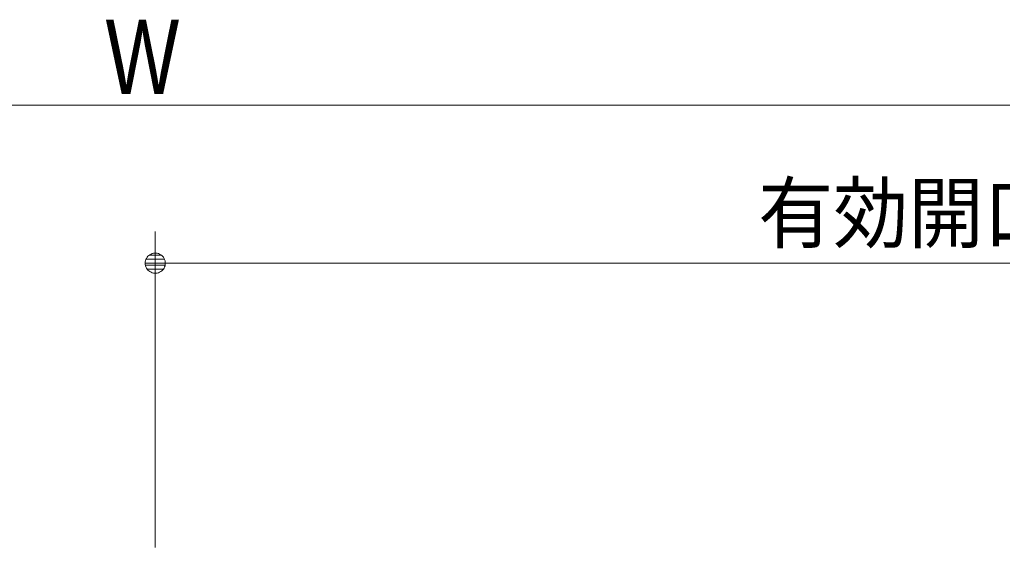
# Model space of a CAD drawing. Units: millimetres, scale not verified. Extents: x -6062 to 6062, y -3045 to 3045.
# Drawn here: x -3373 to -2751, y 1310 to 1644 of the extents above; entities that cross this region are included whole.
import ezdxf
from ezdxf.enums import TextEntityAlignment as Align

# ---------------------------------------------------------------- set-up
doc = ezdxf.new("R2010")
doc.units = ezdxf.units.MM
doc.header["$LTSCALE"] = 20
doc.layers.add('0-3_2寸法-1', color=7, linetype='Continuous', lineweight=9)
doc.layers.add('0-4_0', color=7, linetype='Continuous', lineweight=9)
doc.styles.add('ＭＳ Ｐゴシック', font='')
doc.styles.get('ＭＳ Ｐゴシック').set_extended_font_data('MS PGothic')

# ---------------------------------------------------------------- blocks, each defined once
blk = doc.blocks.new('_Dot')
at = {"layer": '0-4_0'}
for p, q in [((-10, 0), (-20, 0)), ((9.78, 2), (-9.78, 2)), ((7.99, 6), (-7.99, 6)), ((9.16, -3.98), (-9.16, -3.98)), ((6, -7.98), (-6, -7.98))]:
    blk.add_line(p, q, dxfattribs=at)
for points in [[(10, 0), (9.92, 1.25), (9.69, 2.49), (9.3, 3.68), (8.76, 4.82), (8.09, 5.88), (7.29, 6.85), (6.37, 7.71), (5.36, 8.44), (4.26, 9.05), (3.09, 9.51), (1.87, 9.82), (0.63, 9.98), (-0.63, 9.98), (-1.87, 9.82), (-3.09, 9.51), (-4.26, 9.05), (-5.36, 8.44), (-6.37, 7.71), (-7.29, 6.85), (-8.09, 5.88), (-8.76, 4.82), (-9.3, 3.68), (-9.69, 2.49), (-9.92, 1.25), (-10, 0), (0, 0)], [(-10, 0), (-9.92, -1.25), (-9.69, -2.49), (-9.3, -3.68), (-8.76, -4.82), (-8.09, -5.88), (-7.29, -6.85), (-6.37, -7.71), (-5.36, -8.44), (-4.26, -9.05), (-3.09, -9.51), (-1.87, -9.82), (-0.63, -9.98), (0.63, -9.98), (1.87, -9.82), (3.09, -9.51), (4.26, -9.05), (5.36, -8.44), (6.37, -7.71), (7.29, -6.85), (8.09, -5.88), (8.76, -4.82), (9.3, -3.68), (9.69, -2.49), (9.92, -1.25), (10, 0), (0, 0)]]:
    blk.add_lwpolyline(points, close=True, dxfattribs=at)

msp = doc.modelspace()

# ---------------------------------------------------------------- linework, layer by layer
at = {"layer": '0-3_2寸法-1'}
for p, q in [((-2116.21, 1589.54), (-4474.79, 1589.54)), ((-3287.5, 1309.54), (-3287.5, 1509.54)), ((-2116.21, 1489.54), (-3274.79, 1489.54))]:
    msp.add_line(p, q, dxfattribs=at)

# ---------------------------------------------------------------- block references
at = {"layer": '0-3_2寸法-1', "xscale": 0.6356201, "yscale": 0.6356201, "rotation": 180}
msp.add_blockref('_Dot', (-3287.5, 1489.54), dxfattribs=at)

# ---------------------------------------------------------------- texts
at = {"layer": '0-3_2寸法-1', "style": 'ＭＳ Ｐゴシック'}
for s, height, width, p in [('W', 47.17, 0.8, (-3318.96, 1582.47)), ('有効開口幅\u3000DW-16', 36.69, 0.95, (-2905.88, 1491.99))]:
    msp.add_text(s, height=height, dxfattribs=dict(at, width=width)).set_placement(p, align=Align.BOTTOM_LEFT)

doc.saveas('drawing.dxf')
